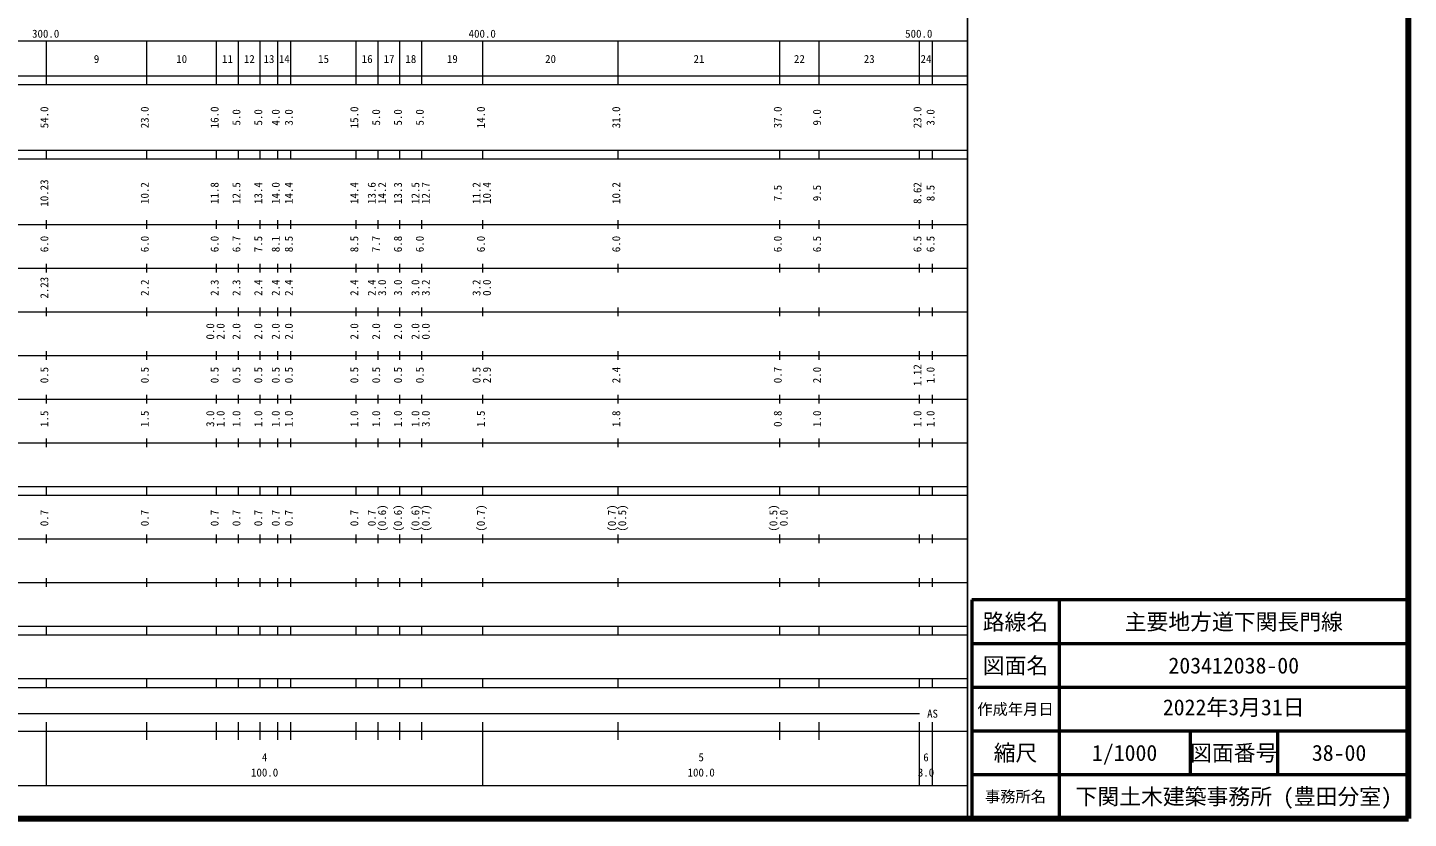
# Model space of a CAD drawing. Units: millimetres, scale not verified. Extents: x 40000 to 680000, y 20000 to 380000.
# Drawn here: x 363711 to 680000, y 20000 to 201050 of the extents above; entities that cross this region are included whole.
import ezdxf
from ezdxf.enums import TextEntityAlignment as Align

# ---------------------------------------------------------------- set-up
doc = ezdxf.new("R2010")
doc.units = ezdxf.units.MM
doc.header["$LTSCALE"] = 1000
for name, color, linetype, lineweight in [('M-TTL', 2, 'Continuous', 140), ('M-TTL-BAND', 7, 'Continuous', 13), ('M-TTL-FRAM', 2, 'Continuous', 50), ('M-TTL-LINE', 7, 'Continuous', 50), ('M-TTL-TXT', 7, 'Continuous', 13)]:
    doc.layers.add(name, color=color, linetype=linetype, lineweight=lineweight)
doc.styles.add('ＭＳ ゴシック', font='')
doc.styles.get('ＭＳ ゴシック').set_extended_font_data('MS Gothic')

msp = doc.modelspace()

# ---------------------------------------------------------------- linework, layer by layer
at = {"layer": 'M-TTL'}
for p, q in [((680000, 20000), (680000, 380000)), ((40000, 20000), (680000, 20000))]:
    msp.add_line(p, q, dxfattribs=at)
at = {"layer": 'M-TTL-BAND', "lineweight": 25}
msp.add_line((579000, 20000), (579000, 370000), dxfattribs=at)
at = {"layer": 'M-TTL-BAND'}
for p, q in [((68000, 198000), (579000, 198000)), ((368000, 188000), (368000, 198000)), ((391000, 188000), (391000, 198000)), ((407000, 188000), (407000, 198000)), ((412000, 188000), (412000, 198000)), ((417000, 188000), (417000, 198000)), ((421000, 188000), (421000, 198000)), ((424000, 188000), (424000, 198000)), ((439000, 188000), (439000, 198000)), ((444000, 188000), (444000, 198000)), ((449000, 188000), (449000, 198000)), ((454000, 188000), (454000, 198000)), ((468000, 188000), (468000, 198000)), ((499000, 188000), (499000, 198000)), ((536000, 188000), (536000, 198000)), ((545000, 188000), (545000, 198000)), ((568000, 188000), (568000, 198000)), ((571000, 188000), (571000, 198000)), ((40000, 190000), (579000, 190000)), ((40000, 188000), (579000, 188000)), ((40000, 173000), (579000, 173000)), ((40000, 171000), (579000, 171000)), ((368000, 171000), (368000, 173000)), ((391000, 171000), (391000, 173000)), ((407000, 171000), (407000, 173000)), ((412000, 171000), (412000, 173000)), ((417000, 171000), (417000, 173000)), ((421000, 171000), (421000, 173000)), ((424000, 171000), (424000, 173000)), ((439000, 171000), (439000, 173000)), ((444000, 171000), (444000, 173000)), ((449000, 171000), (449000, 173000)), ((454000, 171000), (454000, 173000)), ((468000, 171000), (468000, 173000)), ((499000, 171000), (499000, 173000)), ((536000, 171000), (536000, 173000)), ((545000, 171000), (545000, 173000)), ((568000, 171000), (568000, 173000)), ((571000, 171000), (571000, 173000)), ((40000, 156000), (579000, 156000)), ((368000, 155000), (368000, 157000)), ((391000, 155000), (391000, 157000)), ((407000, 155000), (407000, 157000)), ((412000, 155000), (412000, 157000)), ((417000, 155000), (417000, 157000)), ((421000, 155000), (421000, 157000)), ((424000, 155000), (424000, 157000)), ((439000, 155000), (439000, 157000)), ((444000, 155000), (444000, 157000)), ((449000, 155000), (449000, 157000)), ((454000, 155000), (454000, 157000)), ((468000, 155000), (468000, 157000)), ((499000, 155000), (499000, 157000)), ((536000, 155000), (536000, 157000)), ((545000, 155000), (545000, 157000)), ((568000, 155000), (568000, 157000)), ((571000, 155000), (571000, 157000)), ((46000, 146000), (579000, 146000)), ((368000, 145000), (368000, 147000)), ((391000, 145000), (391000, 147000)), ((407000, 145000), (407000, 147000)), ((412000, 145000), (412000, 147000)), ((417000, 145000), (417000, 147000)), ((421000, 145000), (421000, 147000)), ((424000, 145000), (424000, 147000)), ((439000, 145000), (439000, 147000)), ((444000, 145000), (444000, 147000)), ((449000, 145000), (449000, 147000)), ((454000, 145000), (454000, 147000)), ((468000, 145000), (468000, 147000)), ((499000, 145000), (499000, 147000)), ((536000, 145000), (536000, 147000)), ((545000, 145000), (545000, 147000)), ((568000, 145000), (568000, 147000)), ((571000, 145000), (571000, 147000)), ((368000, 135000), (368000, 137000)), ((391000, 135000), (391000, 137000)), ((407000, 135000), (407000, 137000)), ((412000, 135000), (412000, 137000)), ((417000, 135000), (417000, 137000)), ((421000, 135000), (421000, 137000)), ((424000, 135000), (424000, 137000)), ((439000, 135000), (439000, 137000)), ((444000, 135000), (444000, 137000)), ((449000, 135000), (449000, 137000)), ((454000, 135000), (454000, 137000)), ((468000, 135000), (468000, 137000)), ((499000, 135000), (499000, 137000)), ((536000, 135000), (536000, 137000)), ((545000, 135000), (545000, 137000)), ((568000, 135000), (568000, 137000)), ((571000, 135000), (571000, 137000)), ((52000, 136000), (579000, 136000)), ((368000, 125000), (368000, 127000)), ((391000, 125000), (391000, 127000)), ((407000, 125000), (407000, 127000)), ((412000, 125000), (412000, 127000)), ((417000, 125000), (417000, 127000)), ((421000, 125000), (421000, 127000)), ((424000, 125000), (424000, 127000)), ((439000, 125000), (439000, 127000)), ((444000, 125000), (444000, 127000)), ((449000, 125000), (449000, 127000)), ((454000, 125000), (454000, 127000)), ((468000, 125000), (468000, 127000)), ((499000, 125000), (499000, 127000)), ((536000, 125000), (536000, 127000)), ((545000, 125000), (545000, 127000)), ((568000, 125000), (568000, 127000)), ((571000, 125000), (571000, 127000)), ((46000, 126000), (579000, 126000)), ((52000, 116000), (579000, 116000)), ((368000, 115000), (368000, 117000)), ((391000, 115000), (391000, 117000)), ((407000, 115000), (407000, 117000)), ((412000, 115000), (412000, 117000)), ((417000, 115000), (417000, 117000)), ((421000, 115000), (421000, 117000)), ((424000, 115000), (424000, 117000)), ((439000, 115000), (439000, 117000)), ((444000, 115000), (444000, 117000)), ((449000, 115000), (449000, 117000)), ((454000, 115000), (454000, 117000)), ((468000, 115000), (468000, 117000)), ((499000, 115000), (499000, 117000)), ((536000, 115000), (536000, 117000)), ((545000, 115000), (545000, 117000)), ((568000, 115000), (568000, 117000)), ((571000, 115000), (571000, 117000)), ((46000, 106000), (579000, 106000)), ((368000, 105000), (368000, 107000)), ((391000, 105000), (391000, 107000)), ((407000, 105000), (407000, 107000)), ((412000, 105000), (412000, 107000)), ((417000, 105000), (417000, 107000)), ((421000, 105000), (421000, 107000)), ((424000, 105000), (424000, 107000)), ((439000, 105000), (439000, 107000)), ((444000, 105000), (444000, 107000)), ((449000, 105000), (449000, 107000)), ((454000, 105000), (454000, 107000)), ((468000, 105000), (468000, 107000)), ((499000, 105000), (499000, 107000)), ((536000, 105000), (536000, 107000)), ((545000, 105000), (545000, 107000)), ((568000, 105000), (568000, 107000)), ((571000, 105000), (571000, 107000)), ((40000, 96000), (579000, 96000)), ((368000, 94000), (368000, 96000)), ((391000, 94000), (391000, 96000)), ((407000, 94000), (407000, 96000)), ((412000, 94000), (412000, 96000)), ((417000, 94000), (417000, 96000)), ((421000, 94000), (421000, 96000)), ((424000, 94000), (424000, 96000)), ((439000, 94000), (439000, 96000)), ((444000, 94000), (444000, 96000)), ((449000, 94000), (449000, 96000)), ((454000, 94000), (454000, 96000)), ((468000, 94000), (468000, 96000)), ((499000, 94000), (499000, 96000)), ((536000, 94000), (536000, 96000)), ((545000, 94000), (545000, 96000)), ((568000, 94000), (568000, 96000)), ((571000, 94000), (571000, 96000)), ((40000, 94000), (579000, 94000)), ((49000, 84000), (579000, 84000)), ((368000, 83000), (368000, 85000)), ((391000, 83000), (391000, 85000)), ((407000, 83000), (407000, 85000)), ((412000, 83000), (412000, 85000)), ((417000, 83000), (417000, 85000)), ((421000, 83000), (421000, 85000)), ((424000, 83000), (424000, 85000)), ((439000, 83000), (439000, 85000)), ((444000, 83000), (444000, 85000)), ((449000, 83000), (449000, 85000)), ((454000, 83000), (454000, 85000)), ((468000, 83000), (468000, 85000)), ((499000, 83000), (499000, 85000)), ((536000, 83000), (536000, 85000)), ((545000, 83000), (545000, 85000)), ((568000, 83000), (568000, 85000)), ((571000, 83000), (571000, 85000)), ((40000, 74000), (579000, 74000)), ((368000, 73000), (368000, 75000)), ((391000, 73000), (391000, 75000)), ((407000, 73000), (407000, 75000)), ((412000, 73000), (412000, 75000)), ((417000, 73000), (417000, 75000)), ((421000, 73000), (421000, 75000)), ((424000, 73000), (424000, 75000)), ((439000, 73000), (439000, 75000)), ((444000, 73000), (444000, 75000)), ((449000, 73000), (449000, 75000)), ((454000, 73000), (454000, 75000)), ((468000, 73000), (468000, 75000)), ((499000, 73000), (499000, 75000)), ((536000, 73000), (536000, 75000)), ((545000, 73000), (545000, 75000)), ((568000, 73000), (568000, 75000)), ((571000, 73000), (571000, 75000)), ((40000, 64000), (579000, 64000)), ((368000, 62000), (368000, 64000)), ((391000, 62000), (391000, 64000)), ((407000, 62000), (407000, 64000)), ((412000, 62000), (412000, 64000)), ((417000, 62000), (417000, 64000)), ((421000, 62000), (421000, 64000)), ((424000, 62000), (424000, 64000)), ((439000, 62000), (439000, 64000)), ((444000, 62000), (444000, 64000)), ((449000, 62000), (449000, 64000)), ((454000, 62000), (454000, 64000)), ((468000, 62000), (468000, 64000)), ((499000, 62000), (499000, 64000)), ((536000, 62000), (536000, 64000)), ((545000, 62000), (545000, 64000)), ((568000, 62000), (568000, 64000)), ((571000, 62000), (571000, 64000)), ((40000, 62000), (579000, 62000)), ((40000, 52000), (579000, 52000)), ((368000, 50000), (368000, 52000)), ((391000, 50000), (391000, 52000)), ((407000, 50000), (407000, 52000)), ((412000, 50000), (412000, 52000)), ((417000, 50000), (417000, 52000)), ((421000, 50000), (421000, 52000)), ((424000, 50000), (424000, 52000)), ((439000, 50000), (439000, 52000)), ((444000, 50000), (444000, 52000)), ((449000, 50000), (449000, 52000)), ((454000, 50000), (454000, 52000)), ((468000, 50000), (468000, 52000)), ((499000, 50000), (499000, 52000)), ((536000, 50000), (536000, 52000)), ((545000, 50000), (545000, 52000)), ((568000, 50000), (568000, 52000)), ((571000, 50000), (571000, 52000)), ((40000, 50000), (579000, 50000)), ((71000, 44000), (568000, 44000)), ((368000, 27500), (368000, 42000)), ((391000, 38000), (391000, 42000)), ((407000, 38000), (407000, 42000)), ((412000, 38000), (412000, 42000)), ((417000, 38000), (417000, 42000)), ((421000, 38000), (421000, 42000)), ((424000, 38000), (424000, 42000)), ((439000, 38000), (439000, 42000)), ((444000, 38000), (444000, 42000)), ((449000, 38000), (449000, 42000)), ((454000, 38000), (454000, 42000)), ((468000, 27500), (468000, 42000)), ((499000, 38000), (499000, 42000)), ((536000, 38000), (536000, 42000)), ((545000, 38000), (545000, 42000)), ((568000, 27500), (568000, 42000)), ((571000, 27500), (571000, 42000)), ((40000, 40000), (579000, 40000)), ((68000, 27500), (579000, 27500))]:
    msp.add_line(p, q, dxfattribs=at)
at = {"layer": 'M-TTL-FRAM'}
for p, q in [((680000, 70000), (580000, 70000)), ((580000, 70000), (580000, 20000))]:
    msp.add_line(p, q, dxfattribs=at)
at = {"layer": 'M-TTL-LINE'}
for p, q in [((600000, 70000), (600000, 20000)), ((680000, 60000), (580000, 60000)), ((680000, 50000), (580000, 50000)), ((680000, 40000), (580000, 40000)), ((630000, 40000), (630000, 30000)), ((650000, 40000), (650000, 30000)), ((680000, 30000), (580000, 30000))]:
    msp.add_line(p, q, dxfattribs=at)

# ---------------------------------------------------------------- texts
at = {"layer": 'M-TTL-BAND', "style": 'ＭＳ ゴシック'}
for s, p in [('300.0', (367844, 198195)), ('400.0', (467844, 198195)), ('500.0', (567844, 198195)), ('9', (379500, 192405)), ('10', (399000, 192405)), ('11', (409500, 192405)), ('12', (414500, 192405)), ('13', (419000, 192405)), ('14', (422500, 192405)), ('15', (431500, 192405)), ('16', (441500, 192405)), ('17', (446500, 192405)), ('18', (451500, 192405)), ('19', (461000, 192405)), ('20', (483500, 192405)), ('21', (517500, 192405)), ('22', (540500, 192405)), ('23', (556500, 192405)), ('24', (569500, 192405)), ('AS', (571000, 42500)), ('4', (418000, 32523)), ('5', (518000, 32523)), ('6', (569500, 32523)), ('100.0', (418000, 29033)), ('100.0', (518000, 29033)), ('3.0', (569500, 29033))]:
    msp.add_text(s, height=1833, dxfattribs=at).set_placement(p, align=Align.BOTTOM_CENTER)
for s, p in [('54.0', (369000, 180500)), ('23.0', (392000, 180500)), ('16.0', (408000, 180500)), ('5.0', (413000, 180500)), ('5.0', (418000, 180500)), ('4.0', (422000, 180500)), ('3.0', (425000, 180500)), ('15.0', (440000, 180500)), ('5.0', (445000, 180500)), ('5.0', (450000, 180500)), ('5.0', (455000, 180500)), ('14.0', (469000, 180500)), ('31.0', (500000, 180500)), ('37.0', (537000, 180500)), ('9.0', (546000, 180500)), ('23.0', (569000, 180500)), ('3.0', (572000, 180500)), ('10.23', (369000, 163174)), ('10.2', (392000, 163174)), ('11.8', (408000, 163174)), ('12.5', (413000, 163174)), ('13.4', (418000, 163174)), ('14.0', (422000, 163174)), ('14.4', (425000, 163174)), ('14.4', (440000, 163174)), ('13.6', (444000, 163174)), ('14.2', (446370, 163174)), ('13.3', (450000, 163174)), ('12.5', (454000, 163174)), ('12.7', (456370, 163174)), ('11.2', (468000, 163174)), ('10.4', (470370, 163174)), ('10.2', (500000, 163174)), ('7.5', (537000, 163174)), ('9.5', (546000, 163174)), ('8.62', (569000, 163174)), ('8.5', (572000, 163174)), ('6.0', (369000, 151500)), ('6.0', (392000, 151500)), ('6.0', (408000, 151500)), ('6.7', (413000, 151500)), ('7.5', (418000, 151500)), ('8.1', (422000, 151500)), ('8.5', (425000, 151500)), ('8.5', (440000, 151500)), ('7.7', (445000, 151500)), ('6.8', (450000, 151500)), ('6.0', (455000, 151500)), ('6.0', (469000, 151500)), ('6.0', (500000, 151500)), ('6.0', (537000, 151500)), ('6.5', (546000, 151500)), ('6.5', (569000, 151500)), ('6.5', (572000, 151500)), ('2.23', (369000, 141500)), ('2.2', (392000, 141500)), ('2.3', (408000, 141500)), ('2.3', (413000, 141500)), ('2.4', (418000, 141500)), ('2.4', (422000, 141500)), ('2.4', (425000, 141500)), ('2.4', (440000, 141500)), ('2.4', (444000, 141500)), ('3.0', (446370, 141500)), ('3.0', (450000, 141500)), ('3.0', (454000, 141500)), ('3.2', (456370, 141500)), ('3.2', (468000, 141500)), ('0.0', (470370, 141500)), ('0.0', (407000, 131500)), ('2.0', (409370, 131500)), ('2.0', (413000, 131500)), ('2.0', (418000, 131500)), ('2.0', (422000, 131500)), ('2.0', (425000, 131500)), ('2.0', (440000, 131500)), ('2.0', (445000, 131500)), ('2.0', (450000, 131500)), ('2.0', (454000, 131500)), ('0.0', (456370, 131500)), ('1.12', (569000, 121500)), ('0.5', (369000, 121500)), ('0.5', (392000, 121500)), ('0.5', (408000, 121500)), ('0.5', (413000, 121500)), ('0.5', (418000, 121500)), ('0.5', (422000, 121500)), ('0.5', (425000, 121500)), ('0.5', (440000, 121500)), ('0.5', (445000, 121500)), ('0.5', (450000, 121500)), ('0.5', (455000, 121500)), ('0.5', (468000, 121500)), ('2.9', (470370, 121500)), ('2.4', (500000, 121500)), ('0.7', (537000, 121500)), ('2.0', (546000, 121500)), ('1.0', (572000, 121500)), ('1.5', (369000, 111500)), ('1.5', (392000, 111500)), ('3.0', (407000, 111500)), ('1.0', (409370, 111500)), ('1.0', (413000, 111500)), ('1.0', (418000, 111500)), ('1.0', (422000, 111500)), ('1.0', (425000, 111500)), ('1.0', (440000, 111500)), ('1.0', (445000, 111500)), ('1.0', (450000, 111500)), ('1.0', (454000, 111500)), ('3.0', (456370, 111500)), ('1.5', (469000, 111500)), ('1.8', (500000, 111500)), ('0.8', (537000, 111500)), ('1.0', (546000, 111500)), ('1.0', (569000, 111500)), ('1.0', (572000, 111500)), ('0.7', (369000, 88764)), ('0.7', (392000, 88764)), ('0.7', (408000, 88764)), ('0.7', (413000, 88764)), ('0.7', (418000, 88764)), ('0.7', (422000, 88764)), ('0.7', (425000, 88764)), ('0.7', (440000, 88764)), ('0.7', (444000, 88764)), ('(0.6)', (446370, 88764)), ('(0.6)', (450000, 88764)), ('(0.6)', (454000, 88764)), ('(0.7)', (456370, 88764)), ('(0.7)', (469000, 88764)), ('(0.7)', (499000, 88764)), ('(0.5)', (501370, 88764)), ('(0.5)', (536000, 88764)), ('0.0', (538370, 88764))]:
    msp.add_text(s, height=1833, rotation=90, dxfattribs=at).set_placement(p, align=Align.BOTTOM_CENTER)
at = {"layer": 'M-TTL-TXT', "style": 'ＭＳ ゴシック'}
for s, height, p in [('路線名', 3666, (590000, 65000)), ('路線名', 3666, (590000, 65000)), ('主要地方道下関長門線', 3666, (640000, 65000)), ('図面名', 3666, (590000, 55000)), ('図面名', 3666, (590000, 55000)), ('203412038-00', 3666, (640000, 55000)), ('作成年月日', 2566, (590000, 45000)), ('作成年月日', 2566, (590000, 45000)), ('縮尺', 3666, (590000, 35000)), ('縮尺', 3666, (590000, 35000)), ('1/1000', 3666, (615000, 35000)), ('図面番号', 3666, (640000, 35000)), ('図面番号', 3666, (640000, 35000)), ('38-00', 3666, (664125, 35000)), ('事務所名', 2566, (590000, 25000)), ('事務所名', 2566, (590000, 25000)), ('下関土木建築事務所 (豊田分室)', 3666, (640000, 25000))]:
    msp.add_text(s, height=height, dxfattribs=at).set_placement(p, align=Align.MIDDLE_CENTER)
msp.add_text('2022年3月31日', height=3666, dxfattribs=at).set_placement((623750, 42500), align=Align.BOTTOM_LEFT)

doc.saveas('drawing.dxf')
